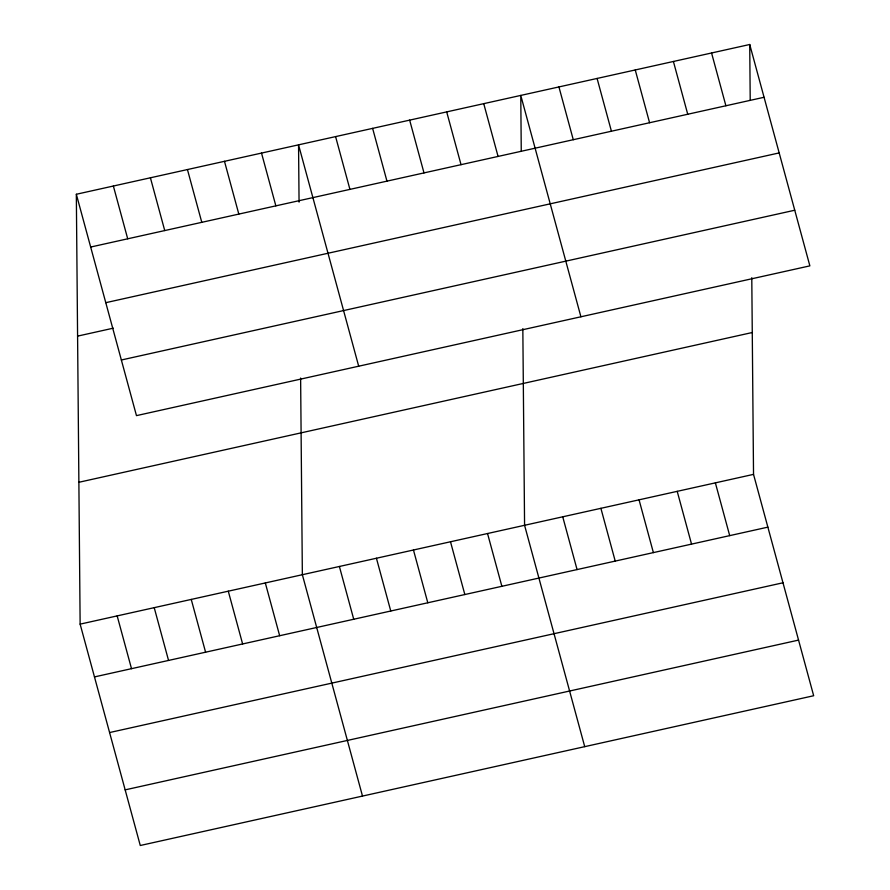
<?xml version="1.0" encoding="UTF-8"?>
<svg xmlns="http://www.w3.org/2000/svg" width="890" height="890" viewBox="0 0 890 890"><rect width="100%" height="100%" fill="white"/><g stroke="black" fill="none" stroke-linecap="round" stroke-linejoin="round"><path stroke-width="1.33" d="M76.329 194.265L749.725 44.5L809.867 265.865L136.47 415.63L76.329 194.265L80.133 624.135L140.275 845.5L813.671 695.735L753.53 474.37L751.783 277.702M90.669 247.042L764.054 97.277M105.788 302.678L779.173 152.913M77.586 336.12L113.297 328.176M121.363 359.994L794.748 210.229M78.876 482.28L752.273 332.515M80.133 624.135L753.53 474.37M94.474 676.912L767.859 527.147M109.592 732.548L782.977 582.783M125.167 789.864L798.553 640.099M711.566 52.988L725.895 105.765M673.407 61.477L687.736 114.254M635.249 69.965L649.578 122.731M715.371 482.858L729.7 535.635M597.09 78.442L611.419 131.219M677.212 491.347L691.541 544.124M558.931 86.931L573.271 139.708M639.053 499.835L653.382 552.612M580.914 316.784L520.772 95.419L521.262 151.345M600.895 508.324L615.224 561.101M483.737 103.652L498.066 156.429M562.736 516.812L577.065 569.578M446.691 111.895L461.031 164.672M584.719 746.654L524.577 525.289L522.831 328.621M409.656 120.128L423.996 172.905M487.542 533.533L501.871 586.31M372.621 128.371L386.961 181.148M450.496 541.765L464.836 594.542M335.586 136.604L349.926 189.381M413.461 550.009L427.801 602.786M358.692 366.202L298.55 144.836L299.062 202.13M376.426 558.241L390.766 611.018M261.515 153.08L275.856 205.857M339.39 566.474L353.731 619.251M224.48 161.312L238.82 214.09M362.497 796.083L302.355 574.718L300.62 378.05M187.445 169.556L201.785 222.333M265.32 582.95L279.66 635.727M150.41 177.789L164.739 230.566M228.285 591.194L242.625 643.971M113.364 186.021L127.704 238.798M191.25 599.426L205.59 652.203M154.215 607.659L168.544 660.436M117.168 615.902L131.509 668.679M749.725 44.5L750.214 100.425"/></g></svg>
